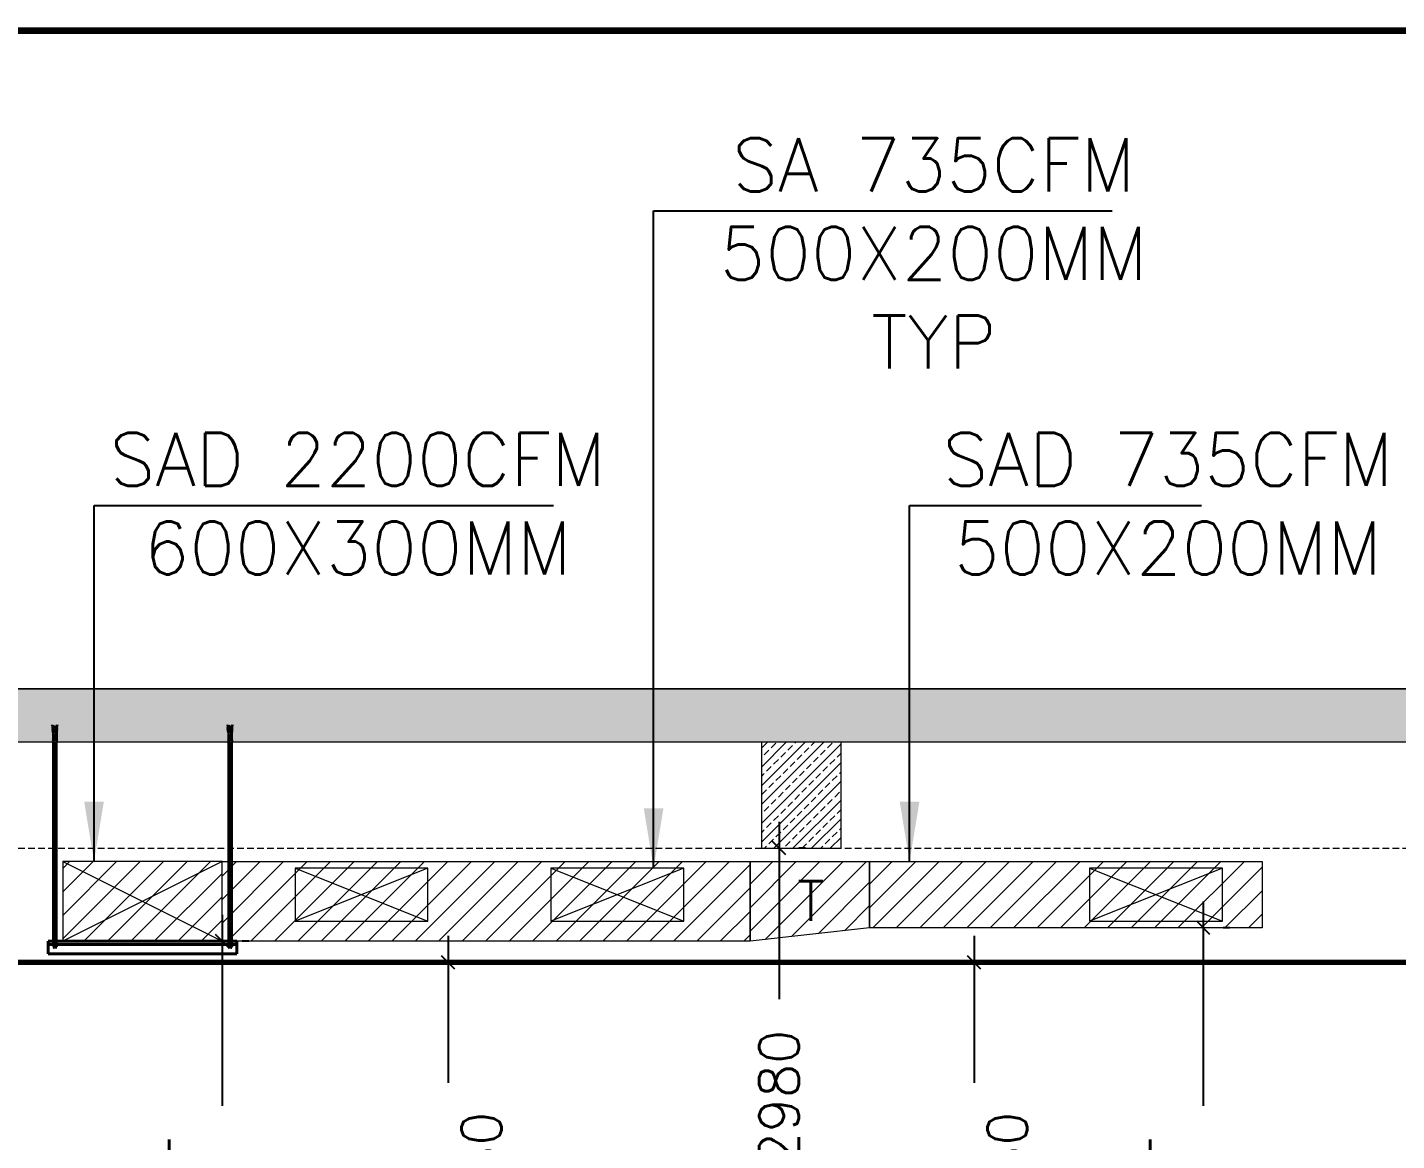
# Model space of a CAD drawing. Extents: x 2982526 to 3135339, y -1389320 to -1338265.
# Drawn here: x 2998053 to 3003209, y -1385128 to -1380936 of the extents above; entities that cross this region are included whole.
import ezdxf

# ---------------------------------------------------------------- set-up
doc = ezdxf.new("R2010")
doc.units = 0
doc.header["$MEASUREMENT"] = 0
doc.linetypes.add('1', pattern=[0, 0, 0])
doc.linetypes.add('HIDDEN', pattern=[0.375, 0.25, -0.125])
doc.layers.get('0').update_dxf_attribs({"color": 6, "linetype": '1'})
for name, color, linetype in [('HTL-COPPER PIPE', 6, 'Continuous'), ('MEP_HVAC_DRAIN_PIPE', 7, 'Continuous'), ('MEP_HVAC_SUPPLY_AIR_DUCT', 3, 'Continuous'), ('MEP_HVAC_TEXT', 7, 'Continuous')]:
    doc.layers.add(name, color=color, linetype=linetype)
doc.layers.add('M_HVAC_DUCT SUPPORT', color=16, linetype='Continuous', lineweight=20, transparency=0.4)
doc.layers.add('MEP_HVAC_RA_DUCT', color=1, linetype='Continuous', lineweight=9)
doc.styles.add('ARIAL', font='arial.ttf')
doc.styles.add('VERDANA', font='verdana.ttf')
doc.dimstyles.get("Standard").update_dxf_attribs({"dimscale": 1.5, "dimtxt": 150, "dimasz": 150, "dimexe": 100, "dimexo": 100, "dimgap": 0.25, "dimtad": 0, "dimdec": 0, "dimzin": 0, "dimdsep": 46, "dimtxsty": 'ARIAL', "dimcen": 0.09, "dimdle": 100, "dimclrd": 7, "dimclre": 7, "dimclrt": 7, "dimadec": 0, "dimazin": 0, "dimtfac": 1, "dimtdec": 0, "dimtofl": 0, "dimtmove": 0, "dimatfit": 3, "dimfxl": 1, "dimtolj": 1, "dimtzin": 0, "dimarcsym": 0})
doc.dimstyles.new('TEXT', dxfattribs={"dimscale": 0, "dimtxt": 500, "dimasz": 100, "dimexe": 75, "dimexo": 100, "dimgap": 50, "dimtad": 0, "dimdec": 0, "dimzin": 0, "dimdsep": 46, "dimtxsty": 'ARIAL', "dimblk": 'OBLIQUE', "dimcen": 0.09, "dimdle": 100, "dimclrd": 256, "dimclre": 256, "dimclrt": 6, "dimadec": 0, "dimazin": 0, "dimtfac": 1, "dimtdec": 0, "dimtofl": 0, "dimtmove": 2, "dimatfit": 3, "dimfxl": 1, "dimfrac": 2, "dimtolj": 1, "dimtzin": 0, "dimarcsym": 0})

# ---------------------------------------------------------------- blocks, each defined once
blk = doc.blocks.new('*U42')
at = {"layer": 'M_HVAC_DUCT SUPPORT', "color": 8, "linetype": 'Continuous', "ltscale": 500}
for p, q in [((-73463.1, 602242.4), (-73464.7, 602251.7)), ((-73464.7, 602251.7), (-73461.2, 602248.1)), ((-73463.5, 602242.4), (-73442.3, 602242.4)), ((-73462.6, 602238.6), (-73463.5, 602242.4)), ((-73463.5, 602238.6), (-73442.3, 602238.6)), ((-73462.6, 602234.8), (-73463.5, 602238.6)), ((-73463.5, 602234.8), (-73442.3, 602234.8)), ((-73462.6, 602231), (-73463.5, 602234.8)), ((-73463.1, 602231), (-73442.7, 602231)), ((-73462.2, 602227.1), (-73463.1, 602231)), ((-73443.2, 602227.1), (-73462.6, 602227.1)), ((-73461.8, 602223.3), (-73462.6, 602227.1)), ((-73462.2, 602227.1), (-73443.6, 602227.1)), ((-73462.2, 602223.3), (-73443.6, 602223.3)), ((-73462.2, 602195.2), (-73462.2, 602223.3)), ((-73461.2, 602248.1), (-73457.5, 602250.9)), ((-73458.1, 602223.3), (-73459.6, 602243.5)), ((-73459.1, 602244.3, 51366.3), (-73446.7, 602244.3, 51366.3)), ((-73458.1, 602214), (-73458.1, 602223.3)), ((-73457.5, 602250.9), (-73455.7, 602247.4)), ((-73455.7, 602247.4), (-73453.4, 602217.7)), ((-73450.1, 602247.4), (-73452.4, 602217.7)), ((-73448.3, 602250.9), (-73450.1, 602247.4)), ((-73444.6, 602248.1), (-73448.3, 602250.9)), ((-73447.7, 602223.3), (-73446.2, 602243.5)), ((-73447.7, 602214.8), (-73447.7, 602223.3)), ((-73441.1, 602251.7), (-73444.6, 602248.1)), ((-73444, 602223.3), (-73443.2, 602227.1)), ((-73443.6, 602227.1), (-73442.7, 602231)), ((-73443.6, 602223.3), (-73443.6, 602195.2)), ((-73443.2, 602238.6), (-73442.3, 602242.4)), ((-73443.2, 602234.8), (-73442.3, 602238.6)), ((-73443.2, 602231), (-73442.3, 602234.8)), ((-73442.7, 602242.4), (-73441.1, 602251.7)), ((-72803.3, 602242.4), (-72805, 602251.7)), ((-72805, 602251.7), (-72801.5, 602248.1)), ((-72803.8, 602242.4), (-72782.6, 602242.4)), ((-72802.9, 602238.6), (-72803.8, 602242.4)), ((-72803.8, 602238.6), (-72782.6, 602238.6)), ((-72802.9, 602234.8), (-72803.8, 602238.6)), ((-72803.8, 602234.8), (-72782.6, 602234.8)), ((-72802.9, 602231), (-72803.8, 602234.8)), ((-72803.3, 602231), (-72783, 602231)), ((-72802.5, 602227.1), (-72803.3, 602231)), ((-72783.5, 602227.1), (-72802.9, 602227.1)), ((-72802.1, 602223.3), (-72802.9, 602227.1)), ((-72802.5, 602227.1), (-72783.9, 602227.1)), ((-72802.5, 602223.3), (-72783.9, 602223.3)), ((-72802.5, 602195.2), (-72802.5, 602223.3)), ((-72801.5, 602248.1), (-72797.8, 602250.9)), ((-72798.3, 602223.3), (-72799.9, 602243.5)), ((-72799.4, 602244.3, 51366.3), (-72787, 602244.3, 51366.3)), ((-72798.3, 602214), (-72798.3, 602223.3)), ((-72797.8, 602250.9), (-72796, 602247.4)), ((-72796, 602247.4), (-72793.7, 602217.7)), ((-72790.4, 602247.4), (-72792.7, 602217.7)), ((-72788.6, 602250.9), (-72790.4, 602247.4)), ((-72784.9, 602248.1), (-72788.6, 602250.9)), ((-72788, 602223.3), (-72786.5, 602243.5)), ((-72788, 602214.8), (-72788, 602223.3)), ((-72781.4, 602251.7), (-72784.9, 602248.1)), ((-72784.3, 602223.3), (-72783.5, 602227.1)), ((-72783.9, 602227.1), (-72783, 602231)), ((-72783.9, 602223.3), (-72783.9, 602195.2)), ((-72783.5, 602238.6), (-72782.6, 602242.4)), ((-72783.5, 602234.8), (-72782.6, 602238.6)), ((-72783.5, 602231), (-72782.6, 602234.8)), ((-72783, 602242.4), (-72781.4, 602251.7)), ((-73461.3, 602193.8), (-73461.3, 602187.8)), ((-73444.5, 602193.8), (-73461.3, 602193.8)), ((-73460.3, 602187), (-73461.3, 602187.8)), ((-73445.5, 602187), (-73460.3, 602187)), ((-73459.3, 602197.9), (-73459.3, 602195.2)), ((-73447.3, 602197.9), (-73459.3, 602197.9)), ((-73458.9, 602213.1), (-73446.9, 602214)), ((-73458.9, 602213.1), (-73458.1, 602214)), ((-73458.1, 602212.3), (-73458.9, 602213.1)), ((-73458.9, 602211.4), (-73446.9, 602212.3)), ((-73458.9, 602211.4), (-73458.1, 602212.3)), ((-73458.1, 602210.6), (-73458.9, 602211.4)), ((-73458.9, 602209.7), (-73446.9, 602210.6)), ((-73458.9, 602209.7), (-73458.1, 602210.6)), ((-73458.1, 602208.9), (-73458.9, 602209.7)), ((-73458.9, 602208.1), (-73446.9, 602208.9)), ((-73458.9, 602208.1), (-73458.1, 602208.9)), ((-73458.1, 602207.2), (-73458.9, 602208.1)), ((-73458.9, 602206.4), (-73446.9, 602207.2)), ((-73458.9, 602206.4), (-73458.1, 602207.2)), ((-73458.1, 602205.5), (-73458.9, 602206.4)), ((-73458.9, 602204.7), (-73446.9, 602205.5)), ((-73458.9, 602204.7), (-73458.1, 602205.5)), ((-73458.1, 602203.8), (-73458.9, 602204.7)), ((-73458.9, 602203), (-73446.9, 602203.8)), ((-73458.9, 602203), (-73458.1, 602203.8)), ((-73458.1, 602202.1), (-73458.9, 602203)), ((-73458.9, 602201.3), (-73446.9, 602202.1)), ((-73458.9, 602201.3), (-73458.1, 602202.1)), ((-73458.1, 602200.4), (-73458.9, 602201.3)), ((-73458.9, 602199.6), (-73446.9, 602200.4)), ((-73458.9, 602199.6), (-73458.1, 602200.4)), ((-73458.1, 602198.7), (-73458.9, 602199.6)), ((-73458.9, 602197.9), (-73446.9, 602198.7)), ((-73458.9, 602197.9), (-73458.1, 602198.7)), ((-73458.9, 602197.9), (-73458.9, 602197.9)), ((-73447.7, 602214.8), (-73458.1, 602214.8)), ((-73458.1, 602214), (-73447.7, 602214.8)), ((-73458.1, 602214), (-73447.7, 602214.8)), ((-73458.1, 602212.3), (-73447.7, 602213.1)), ((-73458.1, 602210.6), (-73447.7, 602211.4)), ((-73458.1, 602208.9), (-73447.7, 602209.7)), ((-73458.1, 602207.2), (-73447.7, 602208.1)), ((-73458.1, 602205.5), (-73447.7, 602206.4)), ((-73458.1, 602203.8), (-73447.7, 602204.7)), ((-73458.1, 602202.1), (-73447.7, 602203)), ((-73458.1, 602200.4), (-73447.7, 602201.3)), ((-73458.1, 602198.7), (-73447.7, 602199.6)), ((-73457.1, 602193.8), (-73457.1, 602187.8)), ((-73452.4, 602217.7), (-73453.4, 602217.7)), ((-73448.7, 602193.8), (-73448.7, 602187.8)), ((-73446.9, 602214), (-73447.7, 602214.8)), ((-73447.7, 602213.1), (-73446.9, 602214)), ((-73446.9, 602212.3), (-73447.7, 602213.1)), ((-73447.7, 602211.4), (-73446.9, 602212.3)), ((-73446.9, 602210.6), (-73447.7, 602211.4)), ((-73447.7, 602209.7), (-73446.9, 602210.6)), ((-73446.9, 602208.9), (-73447.7, 602209.7)), ((-73447.7, 602208.1), (-73446.9, 602208.9)), ((-73446.9, 602207.2), (-73447.7, 602208.1)), ((-73447.7, 602206.4), (-73446.9, 602207.2)), ((-73446.9, 602205.5), (-73447.7, 602206.4)), ((-73447.7, 602204.7), (-73446.9, 602205.5)), ((-73446.9, 602203.8), (-73447.7, 602204.7)), ((-73447.7, 602203), (-73446.9, 602203.8)), ((-73446.9, 602202.1), (-73447.7, 602203)), ((-73447.7, 602201.3), (-73446.9, 602202.1)), ((-73446.9, 602200.4), (-73447.7, 602201.3)), ((-73447.7, 602199.6), (-73446.9, 602200.4)), ((-73446.9, 602198.7), (-73447.7, 602199.6)), ((-73447.7, 602197.9), (-73446.9, 602198.7)), ((-73447.3, 602197.9), (-73447.3, 602195.2)), ((-73445.5, 602187), (-73444.5, 602187.8)), ((-73444.5, 602193.8), (-73444.5, 602187.8)), ((-72801.5, 602193.8), (-72801.5, 602187.8)), ((-72784.8, 602193.8), (-72801.5, 602193.8)), ((-72800.6, 602187), (-72801.5, 602187.8)), ((-72785.8, 602187), (-72800.6, 602187)), ((-72799.6, 602197.9), (-72799.6, 602195.2)), ((-72787.6, 602197.9), (-72799.6, 602197.9)), ((-72799.2, 602213.1), (-72787.2, 602214)), ((-72799.2, 602213.1), (-72798.3, 602214)), ((-72798.3, 602212.3), (-72799.2, 602213.1)), ((-72799.2, 602211.4), (-72787.2, 602212.3)), ((-72799.2, 602211.4), (-72798.3, 602212.3)), ((-72798.3, 602210.6), (-72799.2, 602211.4)), ((-72799.2, 602209.7), (-72787.2, 602210.6)), ((-72799.2, 602209.7), (-72798.3, 602210.6)), ((-72798.3, 602208.9), (-72799.2, 602209.7)), ((-72799.2, 602208.1), (-72787.2, 602208.9)), ((-72799.2, 602208.1), (-72798.3, 602208.9)), ((-72798.3, 602207.2), (-72799.2, 602208.1)), ((-72799.2, 602206.4), (-72787.2, 602207.2)), ((-72799.2, 602206.4), (-72798.3, 602207.2)), ((-72798.3, 602205.5), (-72799.2, 602206.4)), ((-72799.2, 602204.7), (-72787.2, 602205.5)), ((-72799.2, 602204.7), (-72798.3, 602205.5)), ((-72798.3, 602203.8), (-72799.2, 602204.7)), ((-72799.2, 602203), (-72787.2, 602203.8)), ((-72799.2, 602203), (-72798.3, 602203.8)), ((-72798.3, 602202.1), (-72799.2, 602203)), ((-72799.2, 602201.3), (-72787.2, 602202.1)), ((-72799.2, 602201.3), (-72798.3, 602202.1)), ((-72798.3, 602200.4), (-72799.2, 602201.3)), ((-72799.2, 602199.6), (-72787.2, 602200.4)), ((-72799.2, 602199.6), (-72798.3, 602200.4)), ((-72798.3, 602198.7), (-72799.2, 602199.6)), ((-72799.2, 602197.9), (-72787.2, 602198.7)), ((-72799.2, 602197.9), (-72798.3, 602198.7)), ((-72799.2, 602197.9), (-72799.2, 602197.9)), ((-72788, 602214.8), (-72798.3, 602214.8)), ((-72798.3, 602214), (-72788, 602214.8)), ((-72798.3, 602214), (-72788, 602214.8)), ((-72798.3, 602212.3), (-72788, 602213.1)), ((-72798.3, 602210.6), (-72788, 602211.4)), ((-72798.3, 602208.9), (-72788, 602209.7)), ((-72798.3, 602207.2), (-72788, 602208.1)), ((-72798.3, 602205.5), (-72788, 602206.4)), ((-72798.3, 602203.8), (-72788, 602204.7)), ((-72798.3, 602202.1), (-72788, 602203)), ((-72798.3, 602200.4), (-72788, 602201.3)), ((-72798.3, 602198.7), (-72788, 602199.6)), ((-72797.4, 602193.8), (-72797.4, 602187.8)), ((-72792.7, 602217.7), (-72793.7, 602217.7)), ((-72789, 602193.8), (-72789, 602187.8)), ((-72787.2, 602214), (-72788, 602214.8)), ((-72788, 602213.1), (-72787.2, 602214)), ((-72787.2, 602212.3), (-72788, 602213.1)), ((-72788, 602211.4), (-72787.2, 602212.3)), ((-72787.2, 602210.6), (-72788, 602211.4)), ((-72788, 602209.7), (-72787.2, 602210.6)), ((-72787.2, 602208.9), (-72788, 602209.7)), ((-72788, 602208.1), (-72787.2, 602208.9)), ((-72787.2, 602207.2), (-72788, 602208.1)), ((-72788, 602206.4), (-72787.2, 602207.2)), ((-72787.2, 602205.5), (-72788, 602206.4)), ((-72788, 602204.7), (-72787.2, 602205.5)), ((-72787.2, 602203.8), (-72788, 602204.7)), ((-72788, 602203), (-72787.2, 602203.8)), ((-72787.2, 602202.1), (-72788, 602203)), ((-72788, 602201.3), (-72787.2, 602202.1)), ((-72787.2, 602200.4), (-72788, 602201.3)), ((-72788, 602199.6), (-72787.2, 602200.4)), ((-72787.2, 602198.7), (-72788, 602199.6)), ((-72788, 602197.9), (-72787.2, 602198.7)), ((-72787.6, 602197.9), (-72787.6, 602195.2)), ((-72785.8, 602187), (-72784.8, 602187.8)), ((-72784.8, 602193.8), (-72784.8, 602187.8))]:
    blk.add_line(p, q, dxfattribs=at)
at = {"layer": 'M_HVAC_DUCT SUPPORT', "color": 8, "lineweight": 40}
for p, q in [((-73457.9, 602187), (-73457.9, 601424.5)), ((-73447.9, 601424.5), (-73447.9, 602187)), ((-72798.2, 602187), (-72798.2, 601424.5)), ((-72793.2, 602187), (-72793.2, 602187)), ((-72793.2, 602187), (-72793.2, 602187)), ((-72788.2, 601424.5), (-72788.2, 602187)), ((-73478, 601437), (-73478, 601437)), ((-73478, 601437), (-73478, 601424.5)), ((-73478, 601389.3), (-73478, 601437)), ((-73478, 601437), (-72768, 601437)), ((-72768, 601437), (-73478, 601437)), ((-73478, 601424.5), (-73478, 601424.5)), ((-73478, 601424.5), (-73478, 601389.3)), ((-72768, 601424.5), (-73478, 601424.5)), ((-72768, 601424.5), (-73478, 601424.5)), ((-73457.9, 601437), (-73462.8, 601437)), ((-73462.8, 601437), (-73457.9, 601437)), ((-73457.9, 601424.5), (-73462.8, 601424.5)), ((-73462.8, 601424.5), (-73457.9, 601424.5)), ((-73448.2, 601437), (-73457.9, 601437)), ((-73457.9, 601437), (-73448.2, 601437)), ((-73448.2, 601424.5), (-73457.9, 601424.5)), ((-73457.9, 601424.5), (-73448.2, 601424.5)), ((-73448.2, 601437), (-73443.3, 601437)), ((-73443.3, 601437), (-73448.2, 601437)), ((-73448.2, 601424.5), (-73443.3, 601424.5)), ((-73443.3, 601424.5), (-73448.2, 601424.5)), ((-72797.9, 601437), (-72802.8, 601437)), ((-72802.8, 601437), (-72797.9, 601437)), ((-72797.9, 601424.5), (-72802.8, 601424.5)), ((-72802.8, 601424.5), (-72797.9, 601424.5)), ((-72788.2, 601437), (-72797.9, 601437)), ((-72797.9, 601437), (-72788.2, 601437)), ((-72788.2, 601424.5), (-72797.9, 601424.5)), ((-72797.9, 601424.5), (-72788.2, 601424.5)), ((-72788.2, 601437), (-72783.3, 601437)), ((-72783.3, 601437), (-72788.2, 601437)), ((-72788.2, 601424.5), (-72783.3, 601424.5)), ((-72783.3, 601424.5), (-72788.2, 601424.5)), ((-72768, 601437), (-72768, 601389.3)), ((-72768, 601424.5), (-72768, 601437)), ((-72768, 601437), (-72768, 601437)), ((-72768, 601389.3), (-72768, 601424.5)), ((-72768, 601424.5), (-72768, 601424.5)), ((-73478, 601389.3), (-73478, 601389.3)), ((-72768, 601389.3), (-73478, 601389.3)), ((-72768, 601389.3), (-73478, 601389.3)), ((-73453, 601390.1), (-73453, 601390.1)), ((-73453, 601390.1), (-73453, 601390.1)), ((-72793, 601390.1), (-72793, 601390.1)), ((-72793, 601390.1), (-72793, 601390.1)), ((-72768, 601389.3), (-72768, 601389.3))]:
    blk.add_line(p, q, dxfattribs=at)
at = {"layer": 'M_HVAC_DUCT SUPPORT', "color": 8}
for p, q in [((-73461.4, 601423.1), (-73461.4, 601417.1)), ((-73444.7, 601423.1), (-73461.4, 601423.1)), ((-73460, 601416.3), (-73461.4, 601417.1)), ((-73446.1, 601416.3), (-73460, 601416.3)), ((-73459.2, 601416.2), (-73457.6, 601416.3)), ((-73459.1, 601416.3), (-73459.2, 601416.2)), ((-73459.2, 601416.2), (-73458.2, 601415.5)), ((-73459, 601414.6), (-73447, 601415.5)), ((-73459, 601414.6), (-73458.2, 601415.5)), ((-73458.2, 601413.8), (-73459, 601414.6)), ((-73459, 601413), (-73447, 601413.8)), ((-73459, 601413), (-73458.2, 601413.8)), ((-73458.2, 601412.1), (-73459, 601413)), ((-73459, 601411.3), (-73447, 601412.1)), ((-73459, 601411.3), (-73458.2, 601412.1)), ((-73458.3, 601410.5), (-73459, 601411.3)), ((-73458.3, 601410.5), (-73447.1, 601410.5)), ((-73447.9, 601416.3), (-73458.2, 601416.3)), ((-73458.2, 601415.5), (-73447.9, 601416.3)), ((-73458.2, 601415.5), (-73447.9, 601416.3)), ((-73458.2, 601413.8), (-73447.9, 601414.6)), ((-73458.2, 601412.1), (-73447.9, 601413)), ((-73457.2, 601423.1), (-73457.2, 601417.1)), ((-73457, 601410.5), (-73447.9, 601411.3)), ((-73448.9, 601423.1), (-73448.9, 601417.1)), ((-73447, 601415.5), (-73447.9, 601416.3)), ((-73447.9, 601414.6), (-73447, 601415.5)), ((-73447, 601413.8), (-73447.9, 601414.6)), ((-73447.9, 601413), (-73447, 601413.8)), ((-73447, 601412.1), (-73447.9, 601413)), ((-73447.9, 601411.3), (-73447, 601412.1)), ((-73447.1, 601410.5), (-73447.9, 601411.3)), ((-73446.1, 601416.3), (-73444.7, 601417.1)), ((-73444.7, 601423.1), (-73444.7, 601417.1)), ((-72801.4, 601423.1), (-72801.4, 601417.1)), ((-72784.7, 601423.1), (-72801.4, 601423.1)), ((-72800, 601416.3), (-72801.4, 601417.1)), ((-72786.1, 601416.3), (-72800, 601416.3)), ((-72799.2, 601416.2), (-72797.6, 601416.3)), ((-72799.1, 601416.3), (-72799.2, 601416.2)), ((-72799.2, 601416.2), (-72798.2, 601415.5)), ((-72799, 601414.6), (-72787, 601415.5)), ((-72799, 601414.6), (-72798.2, 601415.5)), ((-72798.2, 601413.8), (-72799, 601414.6)), ((-72799, 601413), (-72787, 601413.8)), ((-72799, 601413), (-72798.2, 601413.8)), ((-72798.2, 601412.1), (-72799, 601413)), ((-72799, 601411.3), (-72787, 601412.1)), ((-72799, 601411.3), (-72798.2, 601412.1)), ((-72798.3, 601410.5), (-72799, 601411.3)), ((-72798.3, 601410.5), (-72787.1, 601410.5)), ((-72787.9, 601416.3), (-72798.2, 601416.3)), ((-72798.2, 601415.5), (-72787.9, 601416.3)), ((-72798.2, 601415.5), (-72787.9, 601416.3)), ((-72798.2, 601413.8), (-72787.9, 601414.6)), ((-72798.2, 601412.1), (-72787.9, 601413)), ((-72797.2, 601423.1), (-72797.2, 601417.1)), ((-72797, 601410.5), (-72787.9, 601411.3)), ((-72788.9, 601423.1), (-72788.9, 601417.1)), ((-72787, 601415.5), (-72787.9, 601416.3)), ((-72787.9, 601414.6), (-72787, 601415.5)), ((-72787, 601413.8), (-72787.9, 601414.6)), ((-72787.9, 601413), (-72787, 601413.8)), ((-72787, 601412.1), (-72787.9, 601413)), ((-72787.9, 601411.3), (-72787, 601412.1)), ((-72787.1, 601410.5), (-72787.9, 601411.3)), ((-72786.1, 601416.3), (-72784.7, 601417.1)), ((-72784.7, 601423.1), (-72784.7, 601417.1))]:
    blk.add_line(p, q, dxfattribs=at)
at = {"layer": 'M_HVAC_DUCT SUPPORT', "color": 8, "linetype": 'Continuous', "ltscale": 500}
for points in [[(-73442.9, 602193.8), (-73462.9, 602193.8), (-73462.9, 602195.2), (-73442.9, 602195.2)], [(-72783.2, 602193.8), (-72803.2, 602193.8), (-72803.2, 602195.2), (-72783.2, 602195.2)]]:
    blk.add_lwpolyline(points, close=True, dxfattribs=at)
at = {"layer": 'M_HVAC_DUCT SUPPORT', "color": 8}
for points in [[(-73443, 601423.1), (-73463.1, 601423.1), (-73463.1, 601424.5), (-73443, 601424.5)], [(-72783, 601423.1), (-72803.1, 601423.1), (-72803.1, 601424.5), (-72783, 601424.5)]]:
    blk.add_lwpolyline(points, close=True, dxfattribs=at)
at = {"layer": 'M_HVAC_DUCT SUPPORT', "color": 8, "linetype": 'Continuous', "ltscale": 500}
for centre, radius, start, end in [((-73458.8, 602243.5, 51366.3), 0.846, 110.7967, 184.4577), ((-73447, 602243.5, 51366.3), 0.846, 355.5423, 69.2033), ((-72799.1, 602243.5, 51366.3), 0.846, 110.7967, 184.4577), ((-72787.3, 602243.5, 51366.3), 0.846, 355.5423, 69.2033), ((-73459.2, 602190.1), 3.11, 227.7922, 312.2078), ((-73452.9, 602198.3), 11.3, 248.2539, 291.7739), ((-73446.6, 602190.1), 3.11, 227.7922, 312.2078), ((-72799.5, 602190.1), 3.11, 227.7922, 312.2078), ((-72793.2, 602198.3), 11.3, 248.2539, 291.7739), ((-72786.9, 602190.1), 3.11, 227.7922, 312.2078)]:
    blk.add_arc(centre, radius, start, end, dxfattribs=at)
at = {"layer": 'M_HVAC_DUCT SUPPORT', "color": 8}
for centre, radius, start, end in [((-73459.3, 601419.4, -8.6), 3.02, 230.7942, 312.8278), ((-73453.1, 601427.6, -8.6), 11.3, 248.2539, 291.7739), ((-73446.8, 601419.4, -8.6), 3.02, 227.1722, 309.2058), ((-72799.3, 601419.4, -8.6), 3.02, 230.7942, 312.8278), ((-72793.1, 601427.6, -8.6), 11.3, 248.2539, 291.7739), ((-72786.8, 601419.4, -8.6), 3.02, 227.1722, 309.2058)]:
    blk.add_arc(centre, radius, start, end, dxfattribs=at)
blk = doc.blocks.new('_Oblique')
at = {"color": 0, "linetype": 'ByBlock', "lineweight": -2}
blk.add_line((-0.5, -0.5), (0.5, 0.5), dxfattribs=at)
blk = doc.blocks.new('*D44')
at = {"layer": 'Defpoints', "color": 0, "linetype": 'ByBlock', "transparency": 16777216}
for p in [(3000884, -1384027.5), (3000884, -1384027.5), (3001075.4, -1387007.5)]:
    blk.add_point(p, dxfattribs=at)
at = {"layer": 'HTL-COPPER PIPE', "color": 8, "linetype": 'ByBlock', "lineweight": -2, "transparency": 16777216}
for p, q in [((3000884, -1383927.5), (3000884, -1384596.1)), ((3000884, -1387107.5), (3000884, -1386438.9))]:
    blk.add_line(p, q, dxfattribs=at)
at = {"layer": 'HTL-COPPER PIPE', "color": 253, "linetype": 'ByBlock', "lineweight": -2, "transparency": 16777216}
for p, q in [((3000984, -1384027.5), (3000959, -1384027.5)), ((3000975.4, -1387007.5), (3000809, -1387007.5))]:
    blk.add_line(p, q, dxfattribs=at)
at = {"layer": 'HTL-COPPER PIPE', "color": 8, "linetype": 'ByBlock', "lineweight": -2, "transparency": 16777216, "xscale": 50, "yscale": 50, "zscale": 50}
for p, rotation in [((3000884, -1384027.5), 90), ((3000884, -1387007.5), 270)]:
    blk.add_blockref('_Oblique', p, dxfattribs=dict(at, rotation=rotation))
at = {"layer": 'HTL-COPPER PIPE', "color": 8, "linetype": 'ByBlock', "lineweight": 0, "transparency": 16777216, "insert": (3000884, -1385517.5), "char_height": 200, "attachment_point": 5, "rotation": 90, "style": 'ARIAL'}
blk.add_mtext('\\A1;{\\Fromans|c0;\\H0.75x;\\C7;B.O.BEAM-2980}', dxfattribs=at)
blk = doc.blocks.new('*D46')
at = {"layer": 'Defpoints', "color": 0, "linetype": 'ByBlock', "transparency": 16777216}
for p in [(2999638.4, -1384457.3), (2999638.4, -1384457.3), (2999755.5, -1387007.5)]:
    blk.add_point(p, dxfattribs=at)
at = {"layer": 'HTL-COPPER PIPE', "color": 8, "linetype": 'ByBlock', "lineweight": -2, "transparency": 16777216}
for p, q in [((2999638.4, -1384357.3), (2999638.4, -1384911)), ((2999638.4, -1387107.5), (2999638.4, -1386553.8))]:
    blk.add_line(p, q, dxfattribs=at)
at = {"layer": 'HTL-COPPER PIPE', "color": 253, "linetype": 'ByBlock', "lineweight": -2, "transparency": 16777216}
for p, q in [((2999738.4, -1384457.3), (2999713.4, -1384457.3)), ((2999655.5, -1387007.5), (2999563.4, -1387007.5))]:
    blk.add_line(p, q, dxfattribs=at)
at = {"layer": 'HTL-COPPER PIPE', "color": 8, "linetype": 'ByBlock', "lineweight": -2, "transparency": 16777216, "xscale": 50, "yscale": 50, "zscale": 50}
for p, rotation in [((2999638.4, -1384457.3), 90), ((2999638.4, -1387007.5), 270)]:
    blk.add_blockref('_Oblique', p, dxfattribs=dict(at, rotation=rotation))
at = {"layer": 'HTL-COPPER PIPE', "color": 8, "linetype": 'ByBlock', "lineweight": 0, "transparency": 16777216, "insert": (2999638.4, -1385732.4), "char_height": 200, "attachment_point": 5, "rotation": 90, "style": 'ARIAL'}
blk.add_mtext('\\A1;{\\Fromans|c0;\\H0.75x;\\C7;B.O.FALSE\\PCEILING-2550}', dxfattribs=at)
blk = doc.blocks.new('*D48')
at = {"layer": 'Defpoints', "color": 0, "linetype": 'ByBlock', "transparency": 16777216}
for p in [(2997895.5, -1384377.5), (2997895.5, -1384377.5), (2997829, -1387007.5)]:
    blk.add_point(p, dxfattribs=at)
at = {"layer": 'HTL-COPPER PIPE', "color": 8, "linetype": 'ByBlock', "lineweight": -2, "transparency": 16777216}
for p, q in [((2997895.5, -1384277.5), (2997895.5, -1384994.1)), ((2997895.5, -1387107.5), (2997895.5, -1386508.6))]:
    blk.add_line(p, q, dxfattribs=at)
at = {"layer": 'HTL-COPPER PIPE', "color": 253, "linetype": 'ByBlock', "lineweight": -2, "transparency": 16777216}
for p, q in [((2997995.5, -1384377.5), (2997970.5, -1384377.5)), ((2997929, -1387007.5), (2997970.5, -1387007.5))]:
    blk.add_line(p, q, dxfattribs=at)
at = {"layer": 'HTL-COPPER PIPE', "color": 8, "linetype": 'ByBlock', "lineweight": -2, "transparency": 16777216, "xscale": 50, "yscale": 50, "zscale": 50}
for p, rotation in [((2997895.5, -1384377.5), 90), ((2997895.5, -1387007.5), 270)]:
    blk.add_blockref('_Oblique', p, dxfattribs=dict(at, rotation=rotation))
at = {"layer": 'HTL-COPPER PIPE', "color": 8, "linetype": 'ByBlock', "lineweight": 0, "transparency": 16777216, "insert": (2998042.5, -1385751.3), "char_height": 200, "attachment_point": 5, "rotation": 90, "style": 'ARIAL'}
blk.add_mtext('\\A1;{\\Fromans|c0;\\H0.75011x;\\C7;B.O.\\C1;RA\\C7; DUCT\\P2630}', dxfattribs=at)
blk = doc.blocks.new('*D49')
at = {"layer": 'Defpoints', "color": 0, "linetype": 'ByBlock', "transparency": 16777216}
for p in [(2998787, -1384377.5), (2998787, -1384377.5), (2999081.3, -1387007.5)]:
    blk.add_point(p, dxfattribs=at)
at = {"layer": 'HTL-COPPER PIPE', "color": 8, "linetype": 'ByBlock', "lineweight": -2, "transparency": 16777216}
for p, q in [((2998787, -1384277.5), (2998787, -1384997.6)), ((2998787, -1387107.5), (2998787, -1386505))]:
    blk.add_line(p, q, dxfattribs=at)
at = {"layer": 'HTL-COPPER PIPE', "color": 253, "linetype": 'ByBlock', "lineweight": -2, "transparency": 16777216}
for p, q in [((2998887, -1384377.5), (2998862, -1384377.5)), ((2998981.3, -1387007.5), (2998712, -1387007.5))]:
    blk.add_line(p, q, dxfattribs=at)
at = {"layer": 'HTL-COPPER PIPE', "color": 8, "linetype": 'ByBlock', "lineweight": -2, "transparency": 16777216, "xscale": 50, "yscale": 50, "zscale": 50}
for p, rotation in [((2998787, -1384377.5), 90), ((2998787, -1387007.5), 270)]:
    blk.add_blockref('_Oblique', p, dxfattribs=dict(at, rotation=rotation))
at = {"layer": 'HTL-COPPER PIPE', "color": 8, "linetype": 'ByBlock', "lineweight": 0, "transparency": 16777216, "insert": (2998787, -1385751.3), "char_height": 200, "attachment_point": 5, "rotation": 90, "style": 'ARIAL'}
blk.add_mtext('\\A1;{\\Fromans|c0;\\H0.75011x;\\C7;B.O.\\C3;SA\\C7; DUCT\\P2630}', dxfattribs=at)
blk = doc.blocks.new('*D54')
at = {"layer": 'Defpoints', "color": 0, "linetype": 'ByBlock', "transparency": 16777216}
for p in [(3001618.8, -1384457.3), (3001618.8, -1384457.3), (3001810.2, -1387007.5)]:
    blk.add_point(p, dxfattribs=at)
at = {"layer": 'HTL-COPPER PIPE', "color": 8, "linetype": 'ByBlock', "lineweight": -2, "transparency": 16777216}
for p, q in [((3001618.8, -1384357.3), (3001618.8, -1384911)), ((3001618.8, -1387107.5), (3001618.8, -1386553.8))]:
    blk.add_line(p, q, dxfattribs=at)
at = {"layer": 'HTL-COPPER PIPE', "color": 253, "linetype": 'ByBlock', "lineweight": -2, "transparency": 16777216}
for p, q in [((3001718.8, -1384457.3), (3001693.8, -1384457.3)), ((3001710.2, -1387007.5), (3001543.8, -1387007.5))]:
    blk.add_line(p, q, dxfattribs=at)
at = {"layer": 'HTL-COPPER PIPE', "color": 8, "linetype": 'ByBlock', "lineweight": -2, "transparency": 16777216, "xscale": 50, "yscale": 50, "zscale": 50}
for p, rotation in [((3001618.8, -1384457.3), 90), ((3001618.8, -1387007.5), 270)]:
    blk.add_blockref('_Oblique', p, dxfattribs=dict(at, rotation=rotation))
at = {"layer": 'HTL-COPPER PIPE', "color": 8, "linetype": 'ByBlock', "lineweight": 0, "transparency": 16777216, "insert": (3001618.8, -1385732.4), "char_height": 200, "attachment_point": 5, "rotation": 90, "style": 'ARIAL'}
blk.add_mtext('\\A1;{\\Fromans|c0;\\H0.75x;\\C7;B.O.FALSE\\PCEILING-2550}', dxfattribs=at)
blk = doc.blocks.new('*D64')
at = {"layer": 'Defpoints', "color": 0, "linetype": 'ByBlock', "transparency": 16777216}
for p in [(3002481.6, -1384327.5), (3002481.6, -1384327.5), (3002775.9, -1387007.5)]:
    blk.add_point(p, dxfattribs=at)
at = {"layer": 'HTL-COPPER PIPE', "color": 8, "linetype": 'ByBlock', "lineweight": -2, "transparency": 16777216}
for p, q in [((3002481.6, -1384227.5), (3002481.6, -1384997.6)), ((3002481.6, -1387107.5), (3002481.6, -1386505))]:
    blk.add_line(p, q, dxfattribs=at)
at = {"layer": 'HTL-COPPER PIPE', "color": 253, "linetype": 'ByBlock', "lineweight": -2, "transparency": 16777216}
for p, q in [((3002581.6, -1384327.5), (3002556.6, -1384327.5)), ((3002675.9, -1387007.5), (3002406.6, -1387007.5))]:
    blk.add_line(p, q, dxfattribs=at)
at = {"layer": 'HTL-COPPER PIPE', "color": 8, "linetype": 'ByBlock', "lineweight": -2, "transparency": 16777216, "xscale": 50, "yscale": 50, "zscale": 50}
for p, rotation in [((3002481.6, -1384327.5), 90), ((3002481.6, -1387007.5), 270)]:
    blk.add_blockref('_Oblique', p, dxfattribs=dict(at, rotation=rotation))
at = {"layer": 'HTL-COPPER PIPE', "color": 8, "linetype": 'ByBlock', "lineweight": 0, "transparency": 16777216, "insert": (3002481.6, -1385751.3), "char_height": 200, "attachment_point": 5, "rotation": 90, "style": 'ARIAL'}
blk.add_mtext('\\A1;{\\Fromans|c0;\\H0.75011x;\\C7;B.O.\\C3;SA\\C7; DUCT\\P2680}', dxfattribs=at)

msp = doc.modelspace()

# ---------------------------------------------------------------- hatches: boundary and pattern name
at = {"layer": 'MEP_HVAC_DRAIN_PIPE', "lineweight": 0}
h = msp.add_hatch(dxfattribs=at)
h.set_pattern_fill('AR-CONC', color=8, scale=50)
h.set_pattern_definition([(50, (1515449.92, -1143111.6), (358.63009, -31.37607), [37.5, -412.5]), (355, (1515449.9, -1143111.6), (-69.37567, 376.09607), [30, -330]), (100.451444, (1515479.8, -1143114.2), (289.25442, 344.719995), [31.8701, -350.57106]), (46.1842, (1515449.9, -1143011.6), (533.62067, -82.75964), [56.25, -618.75]), (96.635635, (1515494.4, -1143018.5), (467.33097, 487.0593), [47.80517, -525.85688]), (351.184164, (1515449.9, -1143011.6), (467.33097, 487.0593), [45, -495]), (21, (1515499.92, -1143036.6), (298.453526, -201.309445), [37.5, -412.5]), (326, (1515499.9, -1143036.6), (121.65767, 362.57502), [30, -330]), (71.451445, (1515524.8, -1143053.37), (420.11119, 161.26558), [31.870095, -350.57106]), (37.5, (1515449.92, -1143111.59), (6.079928, 166.446927), [0, -326, 0, -335, 0, -331.25]), (7.5, (1515449.92, -1143111.6), (131.534769, 197.205856), [0, -191, 0, -318.5, 0, -126.25]), (327.5, (1515338.42, -1143111.59), (266.911218, -11.277436), [0, -125, 0, -390, 0, -517.5]), (317.5, (1515288.42, -1143111.6), (291.593085, 50.05249), [0, -162.5, 0, -259, 0, -367.5])])
h.paths.add_polyline_path([(2997231.5, -1383427.5), (3009531.5, -1383427.5), (3009531.5, -1383627.5), (2997231.5, -1383627.5)])
h = msp.add_hatch(dxfattribs=at)
h.set_pattern_fill('ANSI33', color=8, scale=200)
h.set_pattern_definition([(45, (7371.21, -388.793), (-35.35533906, 35.35533906), []), (45, (7406.566, -388.793), (-35.35533906, 35.35533906), [25, -12.5])])
h.paths.add_polyline_path([(3000817.5, -1383627.5), (3000817.5, -1384027.5), (3001117.5, -1384027.5), (3001117.5, -1383627.5)])
at = {"layer": 'MEP_HVAC_SUPPLY_AIR_DUCT', "lineweight": 0}
h = msp.add_hatch(dxfattribs=at)
h.set_pattern_fill('ANSI31', color=8, scale=500)
h.set_pattern_definition([(45, (827286.774, -1113186.92), (-44.1941738, 44.1941738), [])])
h.paths.add_polyline_path([(2998187, -1384377.5), (2998787, -1384377.5), (2998787, -1384077.5), (2998187, -1384077.5)])
h = msp.add_hatch(dxfattribs=at)
h.set_pattern_fill('ANSI31', color=8, scale=500)
h.set_pattern_definition([(45, (827145.124, -1113161.92), (-44.1941738, 44.1941738), [])])
h.paths.add_polyline_path([(2998787, -1384077.5), (3000775.1, -1384077.5), (3000775.1, -1384377.5), (2998787, -1384377.5)])
h = msp.add_hatch(dxfattribs=at)
h.set_pattern_fill('ANSI31', color=8, scale=500)
h.set_pattern_definition([(45, (829252.32, -1113161.92), (-44.1941738, 44.1941738), [])])
h.paths.add_polyline_path([(3000775.1, -1384077.5), (3001225.1, -1384077.5), (3001225.1, -1384327.5), (3000775.1, -1384377.5)])
h = msp.add_hatch(dxfattribs=at)
h.set_pattern_fill('ANSI31', color=8, scale=500)
h.set_pattern_definition([(45, (829702.32, -1113161.92), (-44.1941738, 44.1941738), [])])
h.paths.add_polyline_path([(3001225.1, -1384077.5), (3002703.4, -1384077.5), (3002703.4, -1384327.5), (3001225.1, -1384327.5)])

# ---------------------------------------------------------------- linework, layer by layer
at = {"layer": 'HTL-COPPER PIPE', "color": 8, "linetype": 'ByBlock', "lineweight": 0}
for points in [[(3009531.5, -1383427.5), (2997231.5, -1383427.5)], [(3009531.5, -1383627.5), (2997231.5, -1383627.5)], [(3000817.5, -1383627.5), (3000817.5, -1384027.5), (3001117.5, -1384027.5), (3001117.5, -1383627.5), (3000817.5, -1383627.5)]]:
    msp.add_lwpolyline(points, dxfattribs=at)
msp.add_lwpolyline([(2997231.5, -1383427.5), (3009531.5, -1383427.5), (3009531.5, -1383627.5), (2997231.5, -1383627.5)], close=True, dxfattribs=at)
at = {"layer": 'HTL-COPPER PIPE', "color": 8, "linetype": 'HIDDEN', "lineweight": 0, "ltscale": 100}
msp.add_lwpolyline([(2997231.5, -1384027.5), (3009531.5, -1384027.5)], dxfattribs=at)
at = {"layer": 'MEP_HVAC_RA_DUCT', "color": 8, "lineweight": 0, "const_width": 25}
msp.add_lwpolyline([(2995009.2, -1380948.6), (3010739.7, -1380948.6), (3010739.7, -1388147), (2995009.2, -1388147)], close=True, dxfattribs=at)
at = {"layer": 'MEP_HVAC_SUPPLY_AIR_DUCT', "color": 3, "lineweight": 0}
for points in [[(2998187, -1384377.5), (2998787, -1384377.5), (2998787, -1384077.5), (2998187, -1384077.5)], [(2998787, -1384077.5), (3000775.1, -1384077.5), (3000775.1, -1384377.5), (2998787, -1384377.5)], [(3000775.1, -1384077.5), (3001225.1, -1384077.5), (3001225.1, -1384327.5), (3000775.1, -1384377.5)], [(3001225.1, -1384077.5), (3002703.4, -1384077.5), (3002703.4, -1384327.5), (3001225.1, -1384327.5)]]:
    msp.add_lwpolyline(points, close=True, dxfattribs=at)
for points in [[(2998187, -1384077.5), (2998787, -1384377.5)], [(2998787, -1384077.5), (2998187, -1384377.5)]]:
    msp.add_lwpolyline(points, dxfattribs=at)
at = {"layer": 'MEP_HVAC_SUPPLY_AIR_DUCT', "lineweight": 0}
for points in [[(2999061.5, -1384302.5), (2999561.5, -1384302.5), (2999561.5, -1384102.5), (2999061.5, -1384102.5)], [(3000025.1, -1384302.5), (3000525.1, -1384302.5), (3000525.1, -1384102.5), (3000025.1, -1384102.5)], [(3002053.4, -1384302.5), (3002553.4, -1384302.5), (3002553.4, -1384102.5), (3002053.4, -1384102.5)]]:
    msp.add_lwpolyline(points, close=True, dxfattribs=at)
for points in [[(2999061.5, -1384102.5), (2999561.5, -1384302.5)], [(2999561.5, -1384102.5), (2999061.5, -1384302.5)], [(3000025.1, -1384102.5), (3000525.1, -1384302.5)], [(3000525.1, -1384102.5), (3000025.1, -1384302.5)], [(3002053.4, -1384102.5), (3002553.4, -1384302.5)], [(3002553.4, -1384102.5), (3002053.4, -1384302.5)]]:
    msp.add_lwpolyline(points, dxfattribs=at)
at = {"layer": 'MEP_HVAC_SUPPLY_AIR_DUCT', "color": 61, "lineweight": 0, "true_color": 0xe5e878, "const_width": 20}
msp.add_lwpolyline([(2997231.5, -1384457.2), (3009531.5, -1384457.2)], dxfattribs=at)

# ---------------------------------------------------------------- block references
at = {"layer": 'M_HVAC_DUCT SUPPORT', "lineweight": 0, "xscale": -1}
msp.add_blockref('*U42', (2925364.1, -1985814.5), dxfattribs=at)

# ---------------------------------------------------------------- texts
at = {"layer": 'MEP_HVAC_DRAIN_PIPE', "lineweight": 0, "char_height": 200, "attachment_point": 1, "style": 'ARIAL'}
for s, width, insert in [('\\pxqc;{\\Fromans|c0;\\C3;SA\\C256; 735CFM\\P500X200MM\\PTYP}', 2536.26, (3000198.5, -1381353.7)), ('\\pxqc;{\\Fromans|c0;\\C3;SAD\\C256; 2200CFM\\P600X300MM}', 2268.734, (2998163.3, -1382463.1)), ('\\pxqc;{\\Fromans|c0;\\C3;SAD\\C256; 735CFM\\P500X200MM}', 2268.734, (3001214.2, -1382463.1))]:
    msp.add_mtext_dynamic_manual_height_columns(s, width=width, gutter_width=1375, heights=[0], dxfattribs=dict(at, insert=insert))
at = {"layer": 'MEP_HVAC_TEXT', "color": 0, "linetype": 'ByBlock', "lineweight": 0, "insert": (3001189.3, -1384150.9), "char_height": 150, "width": 370.463, "attachment_point": 3, "rotation": 0.0069, "style": 'VERDANA'}
msp.add_mtext('\\pxqc;{\\Fromans|c0;T}', dxfattribs=at)

# ---------------------------------------------------------------- dimensions: what is measured, and where the dimension line sits
at = {"layer": 'HTL-COPPER PIPE', "color": 7, "linetype": 'ByBlock', "lineweight": 0}
for base, p1, p2, text, picture, middle in [((3000884, -1384027.5), (3001075.4, -1387007.5), (3000884, -1384027.5), '{\\Fromans|c0;\\H0.75x;\\C7;B.O.BEAM-<>}', '*D44', (3000884, -1385517.5)), ((2999638.4, -1384457.3), (2999755.5, -1387007.5), (2999638.4, -1384457.3), '{\\Fromans|c0;\\H0.75x;\\C7;B.O.FALSE\\PCEILING-<>}', '*D46', (2999638.4, -1385732.4)), ((3001618.8, -1384457.3), (3001810.2, -1387007.5), (3001618.8, -1384457.3), '{\\Fromans|c0;\\H0.75x;\\C7;B.O.FALSE\\PCEILING-<>}', '*D54', (3001618.8, -1385732.4))]:
    dim = msp.add_linear_dim(base=base, p1=p1, p2=p2, angle=90, text=text, dimstyle='TEXT', override={"dimscale": 1, "dimtxt": 200, "dimasz": 50, "dimclrd": 8, "dimclre": 253, "dimclrt": 8}, dxfattribs=at)
    dim.commit()
    dim.dimension.update_dxf_attribs({"geometry": picture, "text_midpoint": middle})
for base, p1, p2, text, picture, middle in [((3002481.6, -1384327.5), (3002775.9, -1387007.5), (3002481.6, -1384327.5), '{\\Fromans|c0;\\H0.75011x;\\C7;B.O.\\C3;SA\\C7; DUCT\\P<>}', '*D64', (3002481.6, -1385751.3)), ((2997895.5, -1384377.5), (2997829, -1387007.5), (2997895.5, -1384377.5), '{\\Fromans|c0;\\H0.75011x;\\C7;B.O.\\C1;RA\\C7; DUCT\\P<>}', '*D48', (2998042.5, -1385751.3)), ((2998787, -1384377.5), (2999081.3, -1387007.5), (2998787, -1384377.5), '{\\Fromans|c0;\\H0.75011x;\\C7;B.O.\\C3;SA\\C7; DUCT\\P<>}', '*D49', (2998787, -1385751.3))]:
    dim = msp.add_linear_dim(base=base, p1=p1, p2=p2, angle=90, text=text, dimstyle='TEXT', override={"dimscale": 1, "dimtxt": 200, "dimasz": 50, "dimclrd": 8, "dimclre": 253, "dimclrt": 8}, dxfattribs=at)
    dim.commit()
    dim.dimension.update_dxf_attribs({"geometry": picture, "text_midpoint": middle, "dimtype": 160})

# ---------------------------------------------------------------- leaders
at = {"layer": 'MEP_HVAC_DRAIN_PIPE', "lineweight": 0}
for points in [[(3000411.6, -1384102.5), (3000411.6, -1381626.6), (3002138.7, -1381626.6)], [(2998304.4, -1384077.5), (2998304.4, -1382736), (3000035.1, -1382736)], [(3001375.4, -1384077.5), (3001375.4, -1382736), (3002474.9, -1382736)]]:
    msp.add_leader(points, dimstyle='Standard', override={"dimgap": 0.25, "dimtad": 0}, dxfattribs=at)

doc.saveas('drawing.dxf')
